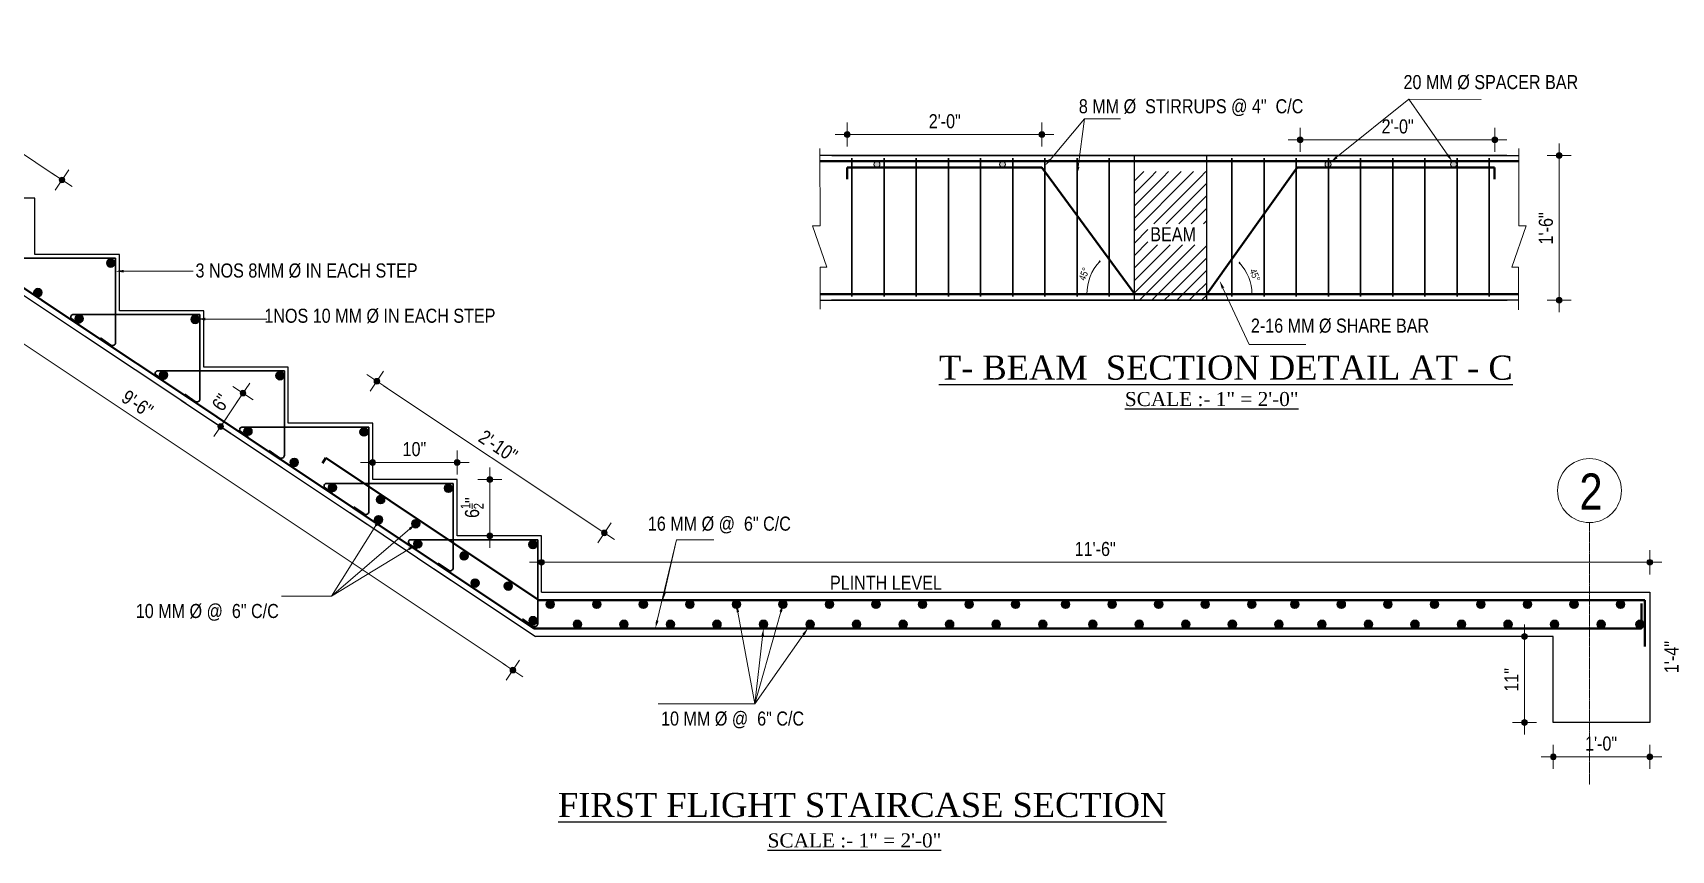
# Model space of a CAD drawing. Header units: inches. Extents: x 57837 to 133168, y 6972 to 27776.
# Drawn here: x 77417 to 78232, y 18685 to 19091 of the extents above; entities that cross this region are included whole.
import ezdxf

# ---------------------------------------------------------------- set-up
doc = ezdxf.new("R2010")
doc.units = ezdxf.units.IN
doc.header["$MEASUREMENT"] = 0
for name, pattern in [('CENTER', [2, 1.25, -0.25, 0.25, -0.25]), ('CENTER2', [1.125, 0.75, -0.125, 0.125, -0.125]), ('DASHED2', [0.375, 0.25, -0.125])]:
    doc.linetypes.add(name, pattern=pattern)
for name, color, linetype, lineweight in [('0.15L', 210, 'Continuous', 15), ('CENTER', 9, 'CENTER', 5), ('DIM', 2, 'Continuous', 13), ('HATCH', 74, 'Continuous', 5), ('ROD', 1, 'Continuous', 40), ('rod position', 1, 'Continuous', 30), ('STIRRUPS', 4, 'Continuous', 30)]:
    doc.layers.add(name, color=color, linetype=linetype, lineweight=lineweight)
doc.layers.add('elevation', color=3, linetype='Continuous')
doc.layers.add('text', color=255, linetype='Continuous')
doc.styles.get("Standard").update_dxf_attribs({"font": 'ARIALN.TTF', "height": 7})
doc.styles.add('style1', font='times.ttf', dxfattribs={"height": 8})

msp = doc.modelspace()

# ---------------------------------------------------------------- hatches: boundary and pattern name
at = {"lineweight": 13}
h = msp.add_hatch(color=256, dxfattribs=at)
edge = h.paths.add_edge_path()
edge.add_arc((77822.55, 19040.6), 1.42, 180, 540)
h = msp.add_hatch(color=256, dxfattribs=at)
edge = h.paths.add_edge_path()
edge.add_arc((77919.39, 19040.6), 1.42, 0, 360)
h = msp.add_hatch(color=256, dxfattribs=at)
edge = h.paths.add_edge_path()
edge.add_arc((78047.84, 19038.01), 1.42, 180, 540)
h = msp.add_hatch(color=256, dxfattribs=at)
edge = h.paths.add_edge_path()
edge.add_arc((78144.71, 19038.01), 1.42, 0, 360)
h = msp.add_hatch(color=256, dxfattribs=at)
edge = h.paths.add_edge_path()
edge.add_arc((78176.71, 19030.18), 1.42, 90, 450)
h = msp.add_hatch(color=256, dxfattribs=at)
edge = h.paths.add_edge_path()
edge.add_arc((77431.89, 19018.01), 1.42, -33.69007, 326.30993)
h = msp.add_hatch(color=256, dxfattribs=at)
edge = h.paths.add_edge_path()
edge.add_arc((78176.71, 18958.18), 1.42, -90, 270)
h = msp.add_hatch(color=256, dxfattribs=at)
edge = h.paths.add_edge_path()
edge.add_arc((77588.55, 18917.86), 1.42, 146.30993, 506.30993)
h = msp.add_hatch(color=256, dxfattribs=at)
edge = h.paths.add_edge_path()
edge.add_arc((77521.93, 18911.97), 1.42, 56.30993, 416.30993)
h = msp.add_hatch(color=256, dxfattribs=at)
edge = h.paths.add_edge_path()
edge.add_arc((77510.84, 18895.33), 1.42, -123.69007, 236.30993)
h = msp.add_hatch(color=256, dxfattribs=at)
edge = h.paths.add_edge_path()
edge.add_arc((77586.45, 18877.5), 1.42, 180, 540)
h = msp.add_hatch(color=256, dxfattribs=at)
edge = h.paths.add_edge_path()
edge.add_arc((77628.45, 18877.5), 1.42, 0, 360)
h = msp.add_hatch(color=256, dxfattribs=at)
edge = h.paths.add_edge_path()
edge.add_arc((77644.72, 18868.96), 1.42, 90, 450)
h = msp.add_hatch(color=256, dxfattribs=at)
edge = h.paths.add_edge_path()
edge.add_arc((77644.72, 18840.96), 1.42, -90, 270)
h = msp.add_hatch(color=256, dxfattribs=at)
edge = h.paths.add_edge_path()
edge.add_arc((77701.71, 18842.42), 1.42, -33.69007, 326.30993)
h = msp.add_hatch(color=256, dxfattribs=at)
edge = h.paths.add_edge_path()
edge.add_arc((77670.45, 18827.82), 1.42, 180, 540)
h = msp.add_hatch(color=256, dxfattribs=at)
edge = h.paths.add_edge_path()
edge.add_arc((78221.8, 18827.82), 1.42, 0, 360)
h = msp.add_hatch(color=256, dxfattribs=at)
edge = h.paths.add_edge_path()
edge.add_arc((78159.46, 18790.96), 1.42, 90, 450)
h = msp.add_hatch(color=256, dxfattribs=at)
edge = h.paths.add_edge_path()
edge.add_arc((77656.23, 18774.2), 1.42, -33.69007, 326.30993)
h = msp.add_hatch(color=256, dxfattribs=at)
edge = h.paths.add_edge_path()
edge.add_arc((78159.46, 18748.17), 1.42, -90, 270)
h = msp.add_hatch(color=256, dxfattribs=at)
edge = h.paths.add_edge_path()
edge.add_arc((78173.8, 18731.03), 1.42, 180, 540)
h = msp.add_hatch(color=256, dxfattribs=at)
edge = h.paths.add_edge_path()
edge.add_arc((78221.8, 18731.03), 1.42, 0, 360)
at = {"layer": 'DIM'}
h = msp.add_hatch(color=256, dxfattribs=at)
edge = h.paths.add_edge_path()
edge.add_arc((77899.78, 19025.78), 1.51, 0, 360)
edge = h.paths.add_edge_path()
edge.add_arc((77837.3, 19025.78), 1.51, 0, 360)
h = msp.add_hatch(color=256, dxfattribs=at)
edge = h.paths.add_edge_path()
edge.add_arc((78124.22, 19025.78), 1.51, 0, 360)
edge = h.paths.add_edge_path()
edge.add_arc((78061.74, 19025.78), 1.51, 0, 360)
at = {"layer": 'ROD'}
h = msp.add_hatch(color=5, dxfattribs=at)
h.set_gradient(color1=(0, 0, 255), one_color=1, tint=1, name='SPHERICAL')
h.paths.add_polyline_path([(77458.14, 18976.67, 1), (77454.14, 18976.67, 1)])
h = msp.add_hatch(color=5, dxfattribs=at)
h.set_gradient(color1=(0, 0, 255), one_color=1, tint=1, name='SPHERICAL')
h.paths.add_polyline_path([(77421.91, 18962, 1), (77417.91, 18962, 1)])
h = msp.add_hatch(color=5, dxfattribs=at)
h.set_gradient(color1=(0, 0, 255), one_color=1, tint=1, name='SPHERICAL')
h.paths.add_polyline_path([(77442.41, 18949, 1), (77438.41, 18949, 1)])
h = msp.add_hatch(color=5, dxfattribs=at)
h.set_gradient(color1=(0, 0, 255), one_color=1, tint=1, name='SPHERICAL')
h.paths.add_polyline_path([(77500.14, 18948.67, 1), (77496.14, 18948.67, 1)])
h = msp.add_hatch(color=5, dxfattribs=at)
h.set_gradient(color1=(0, 0, 255), one_color=1, tint=1, name='SPHERICAL')
h.paths.add_polyline_path([(77484.41, 18921, 1), (77480.41, 18921, 1)])
h = msp.add_hatch(color=5, dxfattribs=at)
h.set_gradient(color1=(0, 0, 255), one_color=1, tint=1, name='SPHERICAL')
h.paths.add_polyline_path([(77542.28, 18920.67, 1), (77538.28, 18920.67, 1)])
h = msp.add_hatch(color=5, dxfattribs=at)
h.set_gradient(color1=(0, 0, 255), one_color=1, tint=1, name='SPHERICAL')
h.paths.add_polyline_path([(77526.41, 18893, 1), (77522.41, 18893, 1)])
h = msp.add_hatch(color=5, dxfattribs=at)
h.set_gradient(color1=(0, 0, 255), one_color=1, tint=1, name='SPHERICAL')
h.paths.add_polyline_path([(77584.14, 18892.67, 1), (77580.14, 18892.67, 1)])
h = msp.add_hatch(color=5, dxfattribs=at)
h.set_gradient(color1=(0, 0, 255), one_color=1, tint=1, name='SPHERICAL')
h.paths.add_polyline_path([(77549.41, 18877.5, 1), (77545.41, 18877.5, 1)])
h = msp.add_hatch(color=5, dxfattribs=at)
h.set_gradient(color1=(0, 0, 255), one_color=1, tint=1, name='SPHERICAL')
h.paths.add_polyline_path([(77568.41, 18865, 1), (77564.41, 18865, 1)])
h = msp.add_hatch(color=5, dxfattribs=at)
h.set_gradient(color1=(0, 0, 255), one_color=1, tint=1, name='SPHERICAL')
h.paths.add_polyline_path([(77626.14, 18864.67, 1), (77622.14, 18864.67, 1)])
h = msp.add_hatch(color=5, dxfattribs=at)
h.set_gradient(color1=(0, 0, 255), one_color=1, tint=1, name='SPHERICAL')
h.paths.add_polyline_path([(77592.41, 18859, 1), (77588.41, 18859, 1)])
h = msp.add_hatch(color=5, dxfattribs=at)
h.set_gradient(color1=(0, 0, 255), one_color=1, tint=1, name='SPHERICAL')
h.paths.add_polyline_path([(77591.41, 18849, 1), (77587.41, 18849, 1)])
h = msp.add_hatch(color=5, dxfattribs=at)
h.set_gradient(color1=(0, 0, 255), one_color=1, tint=1, name='SPHERICAL')
h.paths.add_polyline_path([(77609.91, 18847, 1), (77605.91, 18847, 1)])
h = msp.add_hatch(color=5, dxfattribs=at)
h.set_gradient(color1=(0, 0, 255), one_color=1, tint=1, name='SPHERICAL')
h.paths.add_polyline_path([(77610.91, 18837, 1), (77606.91, 18837, 1)])
h = msp.add_hatch(color=5, dxfattribs=at)
h.set_gradient(color1=(0, 0, 255), one_color=1, tint=1, name='SPHERICAL')
h.paths.add_polyline_path([(77668.14, 18836.67, 1), (77664.14, 18836.67, 1)])
h = msp.add_hatch(color=5, dxfattribs=at)
h.set_gradient(color1=(0, 0, 255), one_color=1, tint=1, name='SPHERICAL')
h.paths.add_polyline_path([(77633.91, 18831, 1), (77629.91, 18831, 1)])
h = msp.add_hatch(color=5, dxfattribs=at)
h.set_gradient(color1=(0, 0, 255), one_color=1, tint=1, name='SPHERICAL')
h.paths.add_polyline_path([(77639.41, 18817.5, 1), (77635.41, 18817.5, 1)])
h = msp.add_hatch(color=5, dxfattribs=at)
h.set_gradient(color1=(0, 0, 255), one_color=1, tint=1, name='SPHERICAL')
h.paths.add_polyline_path([(77655.91, 18816, 1), (77651.91, 18816, 1)])
h = msp.add_hatch(color=5, dxfattribs=at)
h.set_gradient(color1=(0, 0, 255), one_color=1, tint=1, name='SPHERICAL')
h.paths.add_polyline_path([(77676.8, 18806.96, 1), (77672.8, 18806.96, 1)])
h = msp.add_hatch(color=5, dxfattribs=at)
h.set_gradient(color1=(0, 0, 255), one_color=1, tint=1, name='SPHERICAL')
h.paths.add_polyline_path([(77699.95, 18806.96, 1), (77695.95, 18806.96, 1)])
h = msp.add_hatch(color=5, dxfattribs=at)
h.set_gradient(color1=(0, 0, 255), one_color=1, tint=1, name='SPHERICAL')
h.paths.add_polyline_path([(77723.1, 18806.96, 1), (77719.1, 18806.96, 1)])
h = msp.add_hatch(color=5, dxfattribs=at)
h.set_gradient(color1=(0, 0, 255), one_color=1, tint=1, name='SPHERICAL')
h.paths.add_polyline_path([(77746.24, 18806.96, 1), (77742.24, 18806.96, 1)])
h = msp.add_hatch(color=5, dxfattribs=at)
h.set_gradient(color1=(0, 0, 255), one_color=1, tint=1, name='SPHERICAL')
h.paths.add_polyline_path([(77769.39, 18806.96, 1), (77765.39, 18806.96, 1)])
h = msp.add_hatch(color=5, dxfattribs=at)
h.set_gradient(color1=(0, 0, 255), one_color=1, tint=1, name='SPHERICAL')
h.paths.add_polyline_path([(77792.54, 18806.96, 1), (77788.54, 18806.96, 1)])
h = msp.add_hatch(color=5, dxfattribs=at)
h.set_gradient(color1=(0, 0, 255), one_color=1, tint=1, name='SPHERICAL')
h.paths.add_polyline_path([(77815.69, 18806.96, 1), (77811.69, 18806.96, 1)])
h = msp.add_hatch(color=5, dxfattribs=at)
h.set_gradient(color1=(0, 0, 255), one_color=1, tint=1, name='SPHERICAL')
h.paths.add_polyline_path([(77838.84, 18806.96, 1), (77834.84, 18806.96, 1)])
h = msp.add_hatch(color=5, dxfattribs=at)
h.set_gradient(color1=(0, 0, 255), one_color=1, tint=1, name='SPHERICAL')
h.paths.add_polyline_path([(77861.99, 18806.96, 1), (77857.99, 18806.96, 1)])
h = msp.add_hatch(color=5, dxfattribs=at)
h.set_gradient(color1=(0, 0, 255), one_color=1, tint=1, name='SPHERICAL')
h.paths.add_polyline_path([(77885.14, 18806.96, 1), (77881.14, 18806.96, 1)])
h = msp.add_hatch(color=5, dxfattribs=at)
h.set_gradient(color1=(0, 0, 255), one_color=1, tint=1, name='SPHERICAL')
h.paths.add_polyline_path([(77908.29, 18806.96, 1), (77904.29, 18806.96, 1)])
h = msp.add_hatch(color=5, dxfattribs=at)
h.set_gradient(color1=(0, 0, 255), one_color=1, tint=1, name='SPHERICAL')
h.paths.add_polyline_path([(77933.17, 18806.96, 1), (77929.17, 18806.96, 1)])
h = msp.add_hatch(color=5, dxfattribs=at)
h.set_gradient(color1=(0, 0, 255), one_color=1, tint=1, name='SPHERICAL')
h.paths.add_polyline_path([(77956.32, 18806.96, 1), (77952.32, 18806.96, 1)])
h = msp.add_hatch(color=5, dxfattribs=at)
h.set_gradient(color1=(0, 0, 255), one_color=1, tint=1, name='SPHERICAL')
h.paths.add_polyline_path([(77979.47, 18806.96, 1), (77975.47, 18806.96, 1)])
h = msp.add_hatch(color=5, dxfattribs=at)
h.set_gradient(color1=(0, 0, 255), one_color=1, tint=1, name='SPHERICAL')
h.paths.add_polyline_path([(78002.62, 18806.96, 1), (77998.62, 18806.96, 1)])
h = msp.add_hatch(color=5, dxfattribs=at)
h.set_gradient(color1=(0, 0, 255), one_color=1, tint=1, name='SPHERICAL')
h.paths.add_polyline_path([(78025.77, 18806.96, 1), (78021.77, 18806.96, 1)])
h = msp.add_hatch(color=5, dxfattribs=at)
h.set_gradient(color1=(0, 0, 255), one_color=1, tint=1, name='SPHERICAL')
h.paths.add_polyline_path([(78047.18, 18806.96, 1), (78043.18, 18806.96, 1)])
h = msp.add_hatch(color=5, dxfattribs=at)
h.set_gradient(color1=(0, 0, 255), one_color=1, tint=1, name='SPHERICAL')
h.paths.add_polyline_path([(78070.33, 18806.96, 1), (78066.33, 18806.96, 1)])
h = msp.add_hatch(color=5, dxfattribs=at)
h.set_gradient(color1=(0, 0, 255), one_color=1, tint=1, name='SPHERICAL')
h.paths.add_polyline_path([(78093.48, 18806.96, 1), (78089.48, 18806.96, 1)])
h = msp.add_hatch(color=5, dxfattribs=at)
h.set_gradient(color1=(0, 0, 255), one_color=1, tint=1, name='SPHERICAL')
h.paths.add_polyline_path([(78116.63, 18806.96, 1), (78112.63, 18806.96, 1)])
h = msp.add_hatch(color=5, dxfattribs=at)
h.set_gradient(color1=(0, 0, 255), one_color=1, tint=1, name='SPHERICAL')
h.paths.add_polyline_path([(78139.78, 18806.96, 1), (78135.78, 18806.96, 1)])
h = msp.add_hatch(color=5, dxfattribs=at)
h.set_gradient(color1=(0, 0, 255), one_color=1, tint=1, name='SPHERICAL')
h.paths.add_polyline_path([(78162.93, 18806.96, 1), (78158.93, 18806.96, 1)])
h = msp.add_hatch(color=5, dxfattribs=at)
h.set_gradient(color1=(0, 0, 255), one_color=1, tint=1, name='SPHERICAL')
h.paths.add_polyline_path([(78186.08, 18806.96, 1), (78182.08, 18806.96, 1)])
h = msp.add_hatch(color=5, dxfattribs=at)
h.set_gradient(color1=(0, 0, 255), one_color=1, tint=1, name='SPHERICAL')
h.paths.add_polyline_path([(78209.23, 18806.96, 1), (78205.23, 18806.96, 1)])
h = msp.add_hatch(color=5, dxfattribs=at)
h.set_gradient(color1=(0, 0, 255), one_color=1, tint=1, name='SPHERICAL')
h.paths.add_polyline_path([(77668.26, 18798.77, 1), (77664.26, 18798.77, 1)])
h = msp.add_hatch(color=5, dxfattribs=at)
h.set_gradient(color1=(0, 0, 255), one_color=1, tint=1, name='SPHERICAL')
h.paths.add_polyline_path([(77690.29, 18796.95, 1), (77686.29, 18796.95, 1)])
h = msp.add_hatch(color=5, dxfattribs=at)
h.set_gradient(color1=(0, 0, 255), one_color=1, tint=1, name='SPHERICAL')
h.paths.add_polyline_path([(77713.44, 18796.95, 1), (77709.44, 18796.95, 1)])
h = msp.add_hatch(color=5, dxfattribs=at)
h.set_gradient(color1=(0, 0, 255), one_color=1, tint=1, name='SPHERICAL')
h.paths.add_polyline_path([(77736.59, 18796.95, 1), (77732.59, 18796.95, 1)])
h = msp.add_hatch(color=5, dxfattribs=at)
h.set_gradient(color1=(0, 0, 255), one_color=1, tint=1, name='SPHERICAL')
h.paths.add_polyline_path([(77759.73, 18796.95, 1), (77755.73, 18796.95, 1)])
h = msp.add_hatch(color=5, dxfattribs=at)
h.set_gradient(color1=(0, 0, 255), one_color=1, tint=1, name='SPHERICAL')
h.paths.add_polyline_path([(77782.88, 18796.95, 1), (77778.88, 18796.95, 1)])
h = msp.add_hatch(color=5, dxfattribs=at)
h.set_gradient(color1=(0, 0, 255), one_color=1, tint=1, name='SPHERICAL')
h.paths.add_polyline_path([(77806.03, 18796.95, 1), (77802.03, 18796.95, 1)])
h = msp.add_hatch(color=5, dxfattribs=at)
h.set_gradient(color1=(0, 0, 255), one_color=1, tint=1, name='SPHERICAL')
h.paths.add_polyline_path([(77829.18, 18796.95, 1), (77825.18, 18796.95, 1)])
h = msp.add_hatch(color=5, dxfattribs=at)
h.set_gradient(color1=(0, 0, 255), one_color=1, tint=1, name='SPHERICAL')
h.paths.add_polyline_path([(77852.33, 18796.95, 1), (77848.33, 18796.95, 1)])
h = msp.add_hatch(color=5, dxfattribs=at)
h.set_gradient(color1=(0, 0, 255), one_color=1, tint=1, name='SPHERICAL')
h.paths.add_polyline_path([(77875.48, 18796.95, 1), (77871.48, 18796.95, 1)])
h = msp.add_hatch(color=5, dxfattribs=at)
h.set_gradient(color1=(0, 0, 255), one_color=1, tint=1, name='SPHERICAL')
h.paths.add_polyline_path([(77898.63, 18796.95, 1), (77894.63, 18796.95, 1)])
h = msp.add_hatch(color=5, dxfattribs=at)
h.set_gradient(color1=(0, 0, 255), one_color=1, tint=1, name='SPHERICAL')
h.paths.add_polyline_path([(77921.78, 18796.95, 1), (77917.78, 18796.95, 1)])
h = msp.add_hatch(color=5, dxfattribs=at)
h.set_gradient(color1=(0, 0, 255), one_color=1, tint=1, name='SPHERICAL')
h.paths.add_polyline_path([(77946.66, 18796.96, 1), (77942.66, 18796.96, 1)])
h = msp.add_hatch(color=5, dxfattribs=at)
h.set_gradient(color1=(0, 0, 255), one_color=1, tint=1, name='SPHERICAL')
h.paths.add_polyline_path([(77969.81, 18796.96, 1), (77965.81, 18796.96, 1)])
h = msp.add_hatch(color=5, dxfattribs=at)
h.set_gradient(color1=(0, 0, 255), one_color=1, tint=1, name='SPHERICAL')
h.paths.add_polyline_path([(77992.96, 18796.96, 1), (77988.96, 18796.96, 1)])
h = msp.add_hatch(color=5, dxfattribs=at)
h.set_gradient(color1=(0, 0, 255), one_color=1, tint=1, name='SPHERICAL')
h.paths.add_polyline_path([(78016.11, 18796.96, 1), (78012.11, 18796.96, 1)])
h = msp.add_hatch(color=5, dxfattribs=at)
h.set_gradient(color1=(0, 0, 255), one_color=1, tint=1, name='SPHERICAL')
h.paths.add_polyline_path([(78039.26, 18796.96, 1), (78035.26, 18796.96, 1)])
h = msp.add_hatch(color=5, dxfattribs=at)
h.set_gradient(color1=(0, 0, 255), one_color=1, tint=1, name='SPHERICAL')
h.paths.add_polyline_path([(78060.67, 18796.95, 1), (78056.67, 18796.95, 1)])
h = msp.add_hatch(color=5, dxfattribs=at)
h.set_gradient(color1=(0, 0, 255), one_color=1, tint=1, name='SPHERICAL')
h.paths.add_polyline_path([(78083.82, 18796.95, 1), (78079.82, 18796.95, 1)])
h = msp.add_hatch(color=5, dxfattribs=at)
h.set_gradient(color1=(0, 0, 255), one_color=1, tint=1, name='SPHERICAL')
h.paths.add_polyline_path([(78106.97, 18796.95, 1), (78102.97, 18796.95, 1)])
h = msp.add_hatch(color=5, dxfattribs=at)
h.set_gradient(color1=(0, 0, 255), one_color=1, tint=1, name='SPHERICAL')
h.paths.add_polyline_path([(78130.12, 18796.95, 1), (78126.12, 18796.95, 1)])
h = msp.add_hatch(color=5, dxfattribs=at)
h.set_gradient(color1=(0, 0, 255), one_color=1, tint=1, name='SPHERICAL')
h.paths.add_polyline_path([(78153.27, 18796.95, 1), (78149.27, 18796.95, 1)])
h = msp.add_hatch(color=5, dxfattribs=at)
h.set_gradient(color1=(0, 0, 255), one_color=1, tint=1, name='SPHERICAL')
h.paths.add_polyline_path([(78176.42, 18796.95, 1), (78172.42, 18796.95, 1)])
h = msp.add_hatch(color=5, dxfattribs=at)
h.set_gradient(color1=(0, 0, 255), one_color=1, tint=1, name='SPHERICAL')
h.paths.add_polyline_path([(78199.57, 18796.95, 1), (78195.57, 18796.95, 1)])
h = msp.add_hatch(color=5, dxfattribs=at)
h.set_gradient(color1=(0, 0, 255), one_color=1, tint=1, name='SPHERICAL')
h.paths.add_polyline_path([(78218.87, 18796.95, 1), (78214.87, 18796.95, 1)])

# ---------------------------------------------------------------- linework, layer by layer
at = {"lineweight": 13}
for p, q in [((77822.55, 19034.6), (77822.55, 19046.6)), ((77919.39, 19046.6), (77919.39, 19034.6)), ((78047.84, 19032.01), (78047.84, 19044.01)), ((78144.71, 19044.01), (78144.71, 19032.01)), ((77828.55, 19040.6), (77816.55, 19040.6)), ((77913.39, 19040.6), (77925.39, 19040.6)), ((78053.84, 19038.01), (78041.84, 19038.01)), ((78138.71, 19038.01), (78150.71, 19038.01)), ((78176.71, 19024.18), (78176.71, 19036.18)), ((78170.71, 19030.18), (78182.71, 19030.18)), ((77426.9, 19021.34), (77436.88, 19014.68)), ((77435.22, 19023.01), (77428.56, 19013.02)), ((78176.71, 18964.18), (78176.71, 18952.18)), ((78182.71, 18958.18), (78170.71, 18958.18)), ((77593.54, 18914.53), (77583.56, 18921.19)), ((77585.22, 18912.87), (77591.88, 18922.85)), ((77516.94, 18915.3), (77526.92, 18908.64)), ((77518.6, 18906.98), (77525.26, 18916.96)), ((77515.83, 18892), (77505.84, 18898.66)), ((77514.16, 18900.32), (77507.51, 18890.34)), ((77586.45, 18871.5), (77586.45, 18883.5)), ((77628.45, 18883.5), (77628.45, 18871.5)), ((77592.45, 18877.5), (77580.45, 18877.5)), ((77622.45, 18877.5), (77634.45, 18877.5)), ((77644.72, 18862.96), (77644.72, 18874.96)), ((77638.72, 18868.96), (77650.72, 18868.96)), ((77644.72, 18846.96), (77644.72, 18834.96)), ((77696.72, 18845.75), (77706.7, 18839.09)), ((77705.04, 18847.41), (77698.38, 18837.43)), ((77650.72, 18840.96), (77638.72, 18840.96)), ((77670.45, 18821.82), (77670.45, 18833.82)), ((78221.8, 18833.82), (78221.8, 18821.82)), ((77676.45, 18827.82), (77664.45, 18827.82)), ((78215.8, 18827.82), (78227.8, 18827.82)), ((78159.46, 18784.96), (78159.46, 18796.96)), ((78153.46, 18790.96), (78165.46, 18790.96)), ((77651.24, 18777.53), (77661.22, 18770.87)), ((77659.56, 18779.19), (77652.9, 18769.21)), ((78165.46, 18748.17), (78153.46, 18748.17)), ((78159.46, 18754.17), (78159.46, 18742.17)), ((78173.8, 18725.03), (78173.8, 18737.03)), ((78221.8, 18737.03), (78221.8, 18725.03)), ((78179.8, 18731.03), (78167.8, 18731.03)), ((78215.8, 18731.03), (78227.8, 18731.03))]:
    msp.add_line(p, q, dxfattribs=at)
for p, q in [((78150.75, 19030.18), (77808.97, 19030.18)), ((77814.84, 19030.18), (78156.63, 19030.18)), ((77418.45, 19008.96), (77376.45, 19008.96)), ((77418.45, 18980.96), (77418.45, 19008.96)), ((77460.45, 18980.96), (77418.45, 18980.96)), ((77460.45, 18952.96), (77460.45, 18980.96)), ((77395.23, 18972.4), (77445.57, 18938.84)), ((77502.45, 18952.96), (77460.45, 18952.96)), ((77502.45, 18924.96), (77502.45, 18952.96)), ((77809.07, 18958.18), (78150.85, 18958.18)), ((78156.53, 18958.18), (77814.74, 18958.18)), ((77443.14, 18940.46), (77493.48, 18906.9)), ((77544.45, 18924.96), (77502.45, 18924.96)), ((77544.45, 18896.96), (77544.45, 18924.96)), ((77491.06, 18908.52), (77541.4, 18874.96)), ((77586.45, 18896.96), (77544.45, 18896.96)), ((77586.45, 18868.96), (77586.45, 18896.96)), ((77533.06, 18880.52), (77583.4, 18846.96)), ((77628.45, 18868.96), (77586.45, 18868.96)), ((77628.45, 18840.96), (77628.45, 18868.96)), ((77575.06, 18852.52), (77625.4, 18818.96)), ((77670.45, 18840.96), (77628.45, 18840.96)), ((77670.45, 18812.96), (77670.45, 18840.96)), ((77617.06, 18824.52), (77667.4, 18790.96)), ((77670.45, 18812.96), (78221.8, 18812.96)), ((78221.8, 18812.96), (78221.8, 18748.17)), ((78173.8, 18790.96), (77667.4, 18790.96)), ((78173.8, 18748.17), (78173.8, 18790.96)), ((78221.8, 18748.17), (78173.8, 18748.17))]:
    msp.add_line(p, q)
for centre in [(77822.55, 19040.6), (77919.39, 19040.6), (78047.84, 19038.01), (78144.71, 19038.01), (78176.71, 19030.18), (77431.89, 19018.01), (78176.71, 18958.18), (77588.55, 18917.86), (77521.93, 18911.97), (77510.84, 18895.33), (77586.45, 18877.5), (77628.45, 18877.5), (77644.72, 18868.96), (77644.72, 18840.96), (77701.71, 18842.42), (77670.45, 18827.82), (78221.8, 18827.82), (78159.46, 18790.96), (77656.23, 18774.2), (78159.46, 18748.17), (78173.8, 18731.03), (78221.8, 18731.03)]:
    msp.add_circle(centre, 1.42, dxfattribs=at)
at = {"color": 0, "linetype": 'ByBlock'}
for centre, radius, start, end in [((77948.13, 18977.46), 0.188, 47.08548, 227.08548), ((77948.13, 18977.46), 0.188, 227.08548, 47.08548), ((78017.64, 18976.74), 0.187, 133.734, 313.734), ((78017.64, 18976.74), 0.187, 313.734, 133.734), ((77941.73, 18961.18), 0.188, 90, 270), ((77941.73, 18961.18), 0.188, 270, 90), ((78023.89, 18961.18), 0.188, 90, 270), ((78023.89, 18961.18), 0.188, 270, 90)]:
    msp.add_arc(centre, radius, start, end, dxfattribs=at)
at = {"layer": '0.15L', "lineweight": 18}
msp.add_circle((78191.8, 18863.51), 15.9, dxfattribs=at)
at = {"layer": 'CENTER', "linetype": 'CENTER2', "lineweight": 5}
msp.add_line((78191.8, 18847.61), (78191.8, 18717.09), dxfattribs=at)
at = {"layer": 'DIM'}
for p, q in [((77428.56, 19020.23), (77322.06, 19091.23)), ((78066, 19029.28), (78101.94, 19058.15)), ((78121.28, 19030.42), (78101.94, 19058.15)), ((78101.94, 19058.15), (78137.94, 19058.07)), ((77923.44, 19028.08), (77940.58, 19048.4)), ((77937.39, 19024.55), (77940.58, 19048.4)), ((77940.58, 19048.4), (77958.47, 19048.4)), ((77808.96, 19033.68), (77809.07, 18995.24)), ((77915.39, 19040.6), (77826.55, 19040.6)), ((78051.84, 19038.01), (78140.71, 19038.01)), ((78156.64, 19033.68), (78156.64, 18995.24)), ((77278.56, 19025.98), (77652.9, 18776.42)), ((78176.71, 19026.18), (78176.71, 18962.18)), ((77809.07, 18995.24), (77805.3, 18995.24)), ((77805.3, 18995.24), (77812.43, 18974.57)), ((78160.29, 18995.24), (78153.17, 18974.57)), ((78156.64, 18995.24), (78160.29, 18995.24)), ((77809.07, 18974.57), (77809.07, 18953.74)), ((77812.43, 18974.57), (77809.07, 18974.57)), ((78153.17, 18974.57), (78156.52, 18974.57)), ((78156.52, 18974.57), (78156.53, 18953.39)), ((78009.46, 18964.24), (78022.56, 18936.19)), ((78022.56, 18936.19), (78050.61, 18936.19)), ((77698.38, 18844.64), (77591.88, 18915.64)), ((77519.71, 18908.64), (77513.05, 18898.66)), ((77624.45, 18877.5), (77590.45, 18877.5)), ((77644.72, 18864.96), (77644.72, 18844.96)), ((77635.87, 18854.34), (77635.87, 18857)), ((77674.45, 18827.82), (78217.8, 18827.82)), ((78159.46, 18786.96), (78159.46, 18752.17)), ((78217.8, 18731.03), (78177.8, 18731.03))]:
    msp.add_line(p, q, dxfattribs=at)
at = {"layer": 'DIM', "lineweight": 13}
for p, q in [((77462.53, 18972.61), (77497.17, 18972.61)), ((77503.27, 18948.83), (77533.85, 18948.83))]:
    msp.add_line(p, q, dxfattribs=at)
at = {"layer": 'DIM', "lineweight": 13, "extrusion": (0, 0, -1)}
for p, q in [((77588.04, 18846.07), (77565.91, 18811)), ((77604.88, 18844.39), (77565.91, 18811)), ((77728.02, 18798.85), (77737.66, 18838.96)), ((77731.68, 18812.85), (77737.66, 18838.96)), ((77737.66, 18838.96), (77756.1, 18838.96)), ((77604.5, 18834.42), (77565.91, 18811)), ((77565.91, 18811), (77541.01, 18811)), ((77565.91, 18811), (77541.01, 18811)), ((77565.91, 18811), (77541.01, 18811)), ((77768.13, 18803.02), (77776.6, 18757.48)), ((77789.46, 18803.11), (77776.6, 18757.48)), ((77800.78, 18791.92), (77776.6, 18757.48)), ((77780.43, 18790.98), (77776.6, 18757.48)), ((77776.6, 18757.48), (77728.54, 18757.48)), ((77776.6, 18757.48), (77751.69, 18757.48)), ((77776.6, 18757.48), (77751.69, 18757.48)), ((77776.6, 18757.48), (77751.69, 18757.48))]:
    msp.add_line(p, q, dxfattribs=at)
at = {"layer": 'DIM'}
for centre in [(77837.3, 19025.78), (77899.78, 19025.78), (78061.74, 19025.78), (78124.22, 19025.78)]:
    msp.add_circle(centre, 1.51, dxfattribs=at)
at = {"layer": 'DIM', "lineweight": 13}
for centre, radius, start, end in [((77965.64, 18961.18), 23.91, 137.08548, 180), ((78001.38, 18961.18), 22.51, 0, 43.734)]:
    msp.add_arc(centre, radius, start, end, dxfattribs=at)
at = {"layer": 'DIM'}
for points in [[(77923.95, 19027.65), (77920.86, 19025.02), (77922.93, 19028.51)], [(77938.06, 19024.46), (77936.86, 19020.59), (77936.73, 19024.64)], [(78066.42, 19028.76), (78062.88, 19026.77), (78065.58, 19029.79)], [(78121.83, 19030.81), (78123.57, 19027.14), (78120.74, 19030.04)], [(78008.85, 18963.95), (78007.76, 18967.86), (78010.06, 18964.52)]]:
    msp.add_solid(points, dxfattribs=at)
at = {"layer": 'DIM', "lineweight": 13}
for points in [[(77462.53, 18971.95), (77458.53, 18972.61), (77462.53, 18973.28)], [(77503.27, 18948.16), (77499.27, 18948.83), (77503.27, 18949.5)]]:
    msp.add_solid(points, dxfattribs=at)
at = {"layer": 'DIM', "lineweight": 13, "extrusion": (0, 0, -1)}
for points in [[(-77588.6, 18845.71), (-77590.17, 18849.45), (-77587.47, 18846.43)], [(-77605.31, 18843.89), (-77607.91, 18847), (-77604.44, 18844.9)], [(-77604.84, 18833.85), (-77607.91, 18836.5), (-77604.15, 18834.99)], [(-77731.03, 18813), (-77730.79, 18808.96), (-77732.33, 18812.71)], [(-77768.78, 18803.15), (-77767.39, 18806.96), (-77767.47, 18802.9)], [(-77790.1, 18802.93), (-77790.54, 18806.96), (-77788.82, 18803.29)], [(-77727.38, 18799), (-77727.09, 18794.96), (-77728.67, 18798.69)], [(-77781.09, 18790.9), (-77780.88, 18794.95), (-77779.77, 18791.05)], [(-77801.33, 18791.54), (-77803.08, 18795.19), (-77800.24, 18792.3)]]:
    msp.add_solid(points, dxfattribs=at)
at = {"layer": 'elevation', "linetype": 'DASHED2', "lineweight": -3}
for p, q in [((77965.38, 18958.18), (77965.38, 19030.18)), ((78001.38, 18958.18), (78001.38, 19030.18))]:
    msp.add_line(p, q, dxfattribs=at)
at = {"layer": 'HATCH'}
for p, q in [((77965.38, 19017.53), (77967.14, 19019.29)), ((77965.38, 19011.34), (77973.33, 19019.29)), ((77965.38, 19005.15), (77979.51, 19019.29)), ((77965.38, 18998.97), (77985.7, 19019.29)), ((77965.38, 18992.78), (77991.89, 19019.29)), ((77967.14, 19019.29), (77970.03, 19022.18)), ((77973.33, 19019.29), (77976.22, 19022.18)), ((77975.05, 18996.26), (77998.08, 19019.29)), ((77979.51, 19019.29), (77982.4, 19022.18)), ((77985.7, 19019.29), (77988.59, 19022.18)), ((77991.89, 19019.29), (77994.78, 19022.18)), ((77998.08, 19019.29), (78000.97, 19022.18)), ((77981.23, 18996.26), (78001.38, 19016.4)), ((77987.42, 18996.26), (78001.38, 19010.22)), ((77993.61, 18996.26), (78001.38, 19004.03)), ((77965.38, 18986.59), (77972.14, 18993.36)), ((77999.8, 18996.26), (78001.38, 18997.84)), ((77965.38, 18980.4), (77972.14, 18987.17)), ((77965.38, 18974.22), (77976.92, 18985.76)), ((77965.38, 18968.03), (77983.11, 18985.76)), ((77965.38, 18961.84), (77989.3, 18985.76)), ((77970.9, 18961.18), (77995.48, 18985.76)), ((77977.09, 18961.18), (78001.38, 18985.47)), ((77983.28, 18961.18), (78001.38, 18979.28)), ((77989.46, 18961.18), (78001.38, 18973.09)), ((77967.9, 18958.18), (77970.9, 18961.18)), ((77974.09, 18958.18), (77977.09, 18961.18)), ((77980.28, 18958.18), (77983.28, 18961.18)), ((77986.46, 18958.18), (77989.46, 18961.18)), ((77992.65, 18958.18), (77995.65, 18961.18)), ((77995.65, 18961.18), (78001.38, 18966.91)), ((77998.84, 18958.18), (78001.38, 18960.72))]:
    msp.add_line(p, q, dxfattribs=at)
at = {"layer": 'ROD'}
for p, q in [((78156.6, 19027.29), (77808.97, 19027.29)), ((77919.39, 19024.18), (77822.55, 19024.18)), ((77822.55, 19024.18), (77822.55, 19018.43)), ((77965.64, 18961.18), (77919.39, 19024.18)), ((78001.38, 18961.18), (78046.32, 19024.18)), ((78046.32, 19024.18), (78144.5, 19024.18)), ((78144.5, 19024.18), (78144.5, 19018.43)), ((77396.92, 18974.79), (77444.84, 18942.84)), ((77808.83, 18961.18), (78156.53, 18961.18)), ((77965.64, 18961.18), (78001.38, 18961.18)), ((77444.84, 18942.84), (77492.76, 18910.9)), ((77492.76, 18910.9), (77540.67, 18878.96)), ((77534.76, 18882.9), (77582.67, 18850.96)), ((77561.42, 18877.16), (77563.11, 18879.71)), ((77563.11, 18879.71), (77627.19, 18836.96)), ((77576.76, 18854.9), (77624.67, 18822.96)), ((77626.16, 18837.68), (77669.19, 18808.96)), ((77618.76, 18826.9), (77666.67, 18794.96)), ((77668.53, 18808.96), (78219.3, 18808.96)), ((78217.66, 18794.96), (78217.66, 18807.31)), ((78219.3, 18808.96), (78219.3, 18785.96)), ((77666.67, 18794.96), (78217.66, 18794.96))]:
    msp.add_line(p, q, dxfattribs=at)
at = {"layer": 'rod position'}
for centre in [(77456.14, 18976.67), (77419.91, 18962), (77440.41, 18949), (77498.14, 18948.67), (77482.41, 18921), (77540.28, 18920.67), (77524.41, 18893), (77582.14, 18892.67), (77547.41, 18877.5), (77566.41, 18865), (77624.14, 18864.67), (77590.41, 18859), (77589.41, 18849), (77607.91, 18847), (77608.91, 18837), (77666.14, 18836.67), (77631.91, 18831), (77637.41, 18817.5), (77653.91, 18816), (77674.8, 18806.96), (77697.95, 18806.96), (77721.1, 18806.96), (77744.24, 18806.96), (77767.39, 18806.96), (77790.54, 18806.96), (77813.69, 18806.96), (77836.84, 18806.96), (77859.99, 18806.96), (77883.14, 18806.96), (77906.29, 18806.96), (77931.17, 18806.96), (77954.32, 18806.96), (77977.47, 18806.96), (78000.62, 18806.96), (78023.77, 18806.96), (78045.18, 18806.96), (78068.33, 18806.96), (78091.48, 18806.96), (78114.63, 18806.96), (78137.78, 18806.96), (78160.93, 18806.96), (78184.08, 18806.96), (78207.23, 18806.96), (77666.26, 18798.77), (77688.29, 18796.95), (77711.44, 18796.95), (77734.59, 18796.95), (77757.73, 18796.95), (77780.88, 18796.95), (77804.03, 18796.95), (77827.18, 18796.95), (77850.33, 18796.95), (77873.48, 18796.95), (77896.63, 18796.95), (77919.78, 18796.95), (77944.66, 18796.96), (77967.81, 18796.96), (77990.96, 18796.96), (78014.11, 18796.96), (78037.26, 18796.96), (78058.67, 18796.95), (78081.82, 18796.95), (78104.97, 18796.95), (78128.12, 18796.95), (78151.27, 18796.95), (78174.42, 18796.95), (78197.57, 18796.95), (78216.87, 18796.95)]:
    msp.add_circle(centre, 2, dxfattribs=at)
at = {"layer": 'STIRRUPS'}
for p, q in [((77824.86, 19028.87), (77824.86, 18960.01)), ((77840.86, 19028.87), (77840.86, 18960.01)), ((77856.86, 19028.87), (77856.86, 18960.01)), ((77872.86, 19028.87), (77872.86, 18960.01)), ((77888.86, 19028.87), (77888.86, 18960.01)), ((77904.86, 19028.87), (77904.86, 18960.01)), ((77920.86, 19028.87), (77920.86, 18960.01)), ((77936.86, 19028.87), (77936.86, 18960.01)), ((77952.86, 19028.87), (77952.86, 18960.01)), ((78013.89, 19028.87), (78013.89, 18960.01)), ((78029.89, 19028.87), (78029.89, 18960.01)), ((78045.89, 19028.87), (78045.89, 18960.01)), ((78061.89, 19028.87), (78061.89, 18960.01)), ((78077.89, 19028.87), (78077.89, 18960.01)), ((78093.89, 19028.87), (78093.89, 18960.01)), ((78109.89, 19028.87), (78109.89, 18960.01)), ((78125.89, 19028.87), (78125.89, 18960.01)), ((78141.89, 19028.87), (78141.89, 18960.01)), ((77458.53, 18979.03), (77395.34, 18979.03)), ((77458.53, 18937.09), (77458.53, 18979.03)), ((77436.84, 18948.87), (77440.49, 18946.3)), ((77500.53, 18951.03), (77437.34, 18951.03)), ((77500.53, 18909.09), (77500.53, 18951.03)), ((77451.03, 18939.44), (77456.17, 18935.86)), ((77451.03, 18939.44), (77456.17, 18935.86)), ((77478.84, 18920.87), (77482.49, 18918.3)), ((77542.53, 18923.03), (77479.34, 18923.03)), ((77542.53, 18881.09), (77542.53, 18923.03)), ((77493.03, 18911.44), (77498.17, 18907.86)), ((77493.03, 18911.44), (77498.17, 18907.86)), ((77584.53, 18895.03), (77521.34, 18895.03)), ((77584.53, 18853.09), (77584.53, 18895.03)), ((77520.84, 18892.87), (77524.49, 18890.3)), ((77535.03, 18883.44), (77540.17, 18879.86)), ((77535.03, 18883.44), (77540.17, 18879.86)), ((77562.84, 18864.87), (77566.49, 18862.3)), ((77626.53, 18867.03), (77563.34, 18867.03)), ((77626.53, 18825.09), (77626.53, 18867.03)), ((77577.03, 18855.44), (77582.17, 18851.86)), ((77577.03, 18855.44), (77582.17, 18851.86)), ((77668.53, 18839.03), (77605.34, 18839.03)), ((77668.53, 18797.31), (77668.53, 18839.03)), ((77604.84, 18836.87), (77608.49, 18834.3)), ((77619.03, 18827.44), (77624.17, 18823.86)), ((77619.03, 18827.44), (77624.17, 18823.86)), ((77661.03, 18799.66), (77666.17, 18796.08))]:
    msp.add_line(p, q, dxfattribs=at)
for centre, radius, start, end in [((77437.42, 18949.87), 1.16, 94.16562, 240.10807), ((77457.03, 18937.09), 1.5, 235.06846, 0), ((77457.03, 18937.09), 1.5, 235.06846, 0), ((77479.42, 18921.87), 1.16, 94.16562, 240.10807), ((77499.03, 18909.09), 1.5, 235.06846, 0), ((77499.03, 18909.09), 1.5, 235.06846, 0), ((77521.42, 18893.87), 1.16, 94.16562, 240.10807), ((77541.03, 18881.09), 1.5, 235.06846, 0), ((77541.03, 18881.09), 1.5, 235.06846, 0), ((77563.42, 18865.87), 1.16, 94.16562, 240.10807), ((77583.03, 18853.09), 1.5, 235.06846, 0), ((77583.03, 18853.09), 1.5, 235.06846, 0), ((77605.42, 18837.87), 1.16, 94.16562, 240.10807), ((77625.03, 18825.09), 1.5, 235.06846, 0), ((77625.03, 18825.09), 1.5, 235.06846, 0), ((77667.03, 18797.31), 1.5, 235.06846, 0)]:
    msp.add_arc(centre, radius, start, end, dxfattribs=at)

# ---------------------------------------------------------------- texts
msp.add_text('BEAM', height=7).set_placement((77973.3, 18987.51))
at = {"layer": 'DIM'}
for s, p in [('2\'-0"', (77863.06, 19043.73)), ('2\'-0"', (78088.36, 19041.15)), ('10"', (77601.33, 18880.63)), ('11\'-6"', (77935.67, 18830.96)), ('1\'-0"', (78189.57, 18734.16))]:
    msp.add_text(s, height=7, dxfattribs=at).set_placement(p)
for s, height, rotation, p in [('1\'-6"', 7, 90, (78173.57, 18985.95)), ('45°', 3.5, 68.54274, (77940.8, 18967.65)), ('45°', 3.5, 291.867, (78022.58, 18973)), ('9\'-6"', 7, 326.30993, (77460.85, 18908.22)), ('6"', 7, 56.30993, (77511.77, 18902.39)), ('2\'-10"', 7, 326.30993, (77638.43, 18888.37)), ('1', 4.9, 90, (77635.05, 18854.33)), ('6', 7, 90, (77639.37, 18849.88)), ('"', 7, 90, (77639.37, 18857.28)), ('2', 4.9, 90, (77641.6, 18854.18)), ('1\'-4"', 7, 90, (78236.1, 18772.69)), ('11"', 7, 90, (78156.45, 18763.44))]:
    msp.add_text(s, height=height, rotation=rotation, dxfattribs=at).set_placement(p)
at = {"layer": 'text'}
for s, height, p in [('20 MM Ø SPACER BAR', 7, (78099.29, 19063.2)), ('8 MM Ø  STIRRUPS @ 4"  C/C', 7, (77937.76, 19051.17)), ('3 NOS 8MM Ø IN EACH STEP', 7, (77498.31, 18969.48)), ('1NOS 10 MM Ø IN EACH STEP', 7, (77532.56, 18946.97)), ('2-16 MM Ø SHARE BAR', 7, (78023.36, 18942.05)), ('2', 18, (78186.8, 18854)), ('16 MM Ø @  6" C/C', 7, (77723.35, 18843.55)), ('PLINTH LEVEL', 7, (77813.95, 18814.15)), ('10 MM Ø @  6" C/C', 7, (77468.61, 18800.1)), ('10 MM Ø @  6" C/C', 7, (77729.93, 18746.59))]:
    msp.add_text(s, height=height, dxfattribs=at).set_placement(p)
at = {"layer": 'text', "style": 'style1'}
for s, height, p in [('%%UT- BEAM  SECTION DETAIL AT - C', 12, (77868.15, 18918.66)), ('%%USCALE :- 1" = 2\'-0"', 6.9996, (77960.65, 18905.54)), ('%%UFIRST FLIGHT STAIRCASE SECTION', 12, (77678.67, 18701.11)), ('%%USCALE :- 1" = 2\'-0"', 6.9996, (77782.95, 18685.99))]:
    msp.add_text(s, height=height, dxfattribs=at).set_placement(p)

doc.saveas('drawing.dxf')
